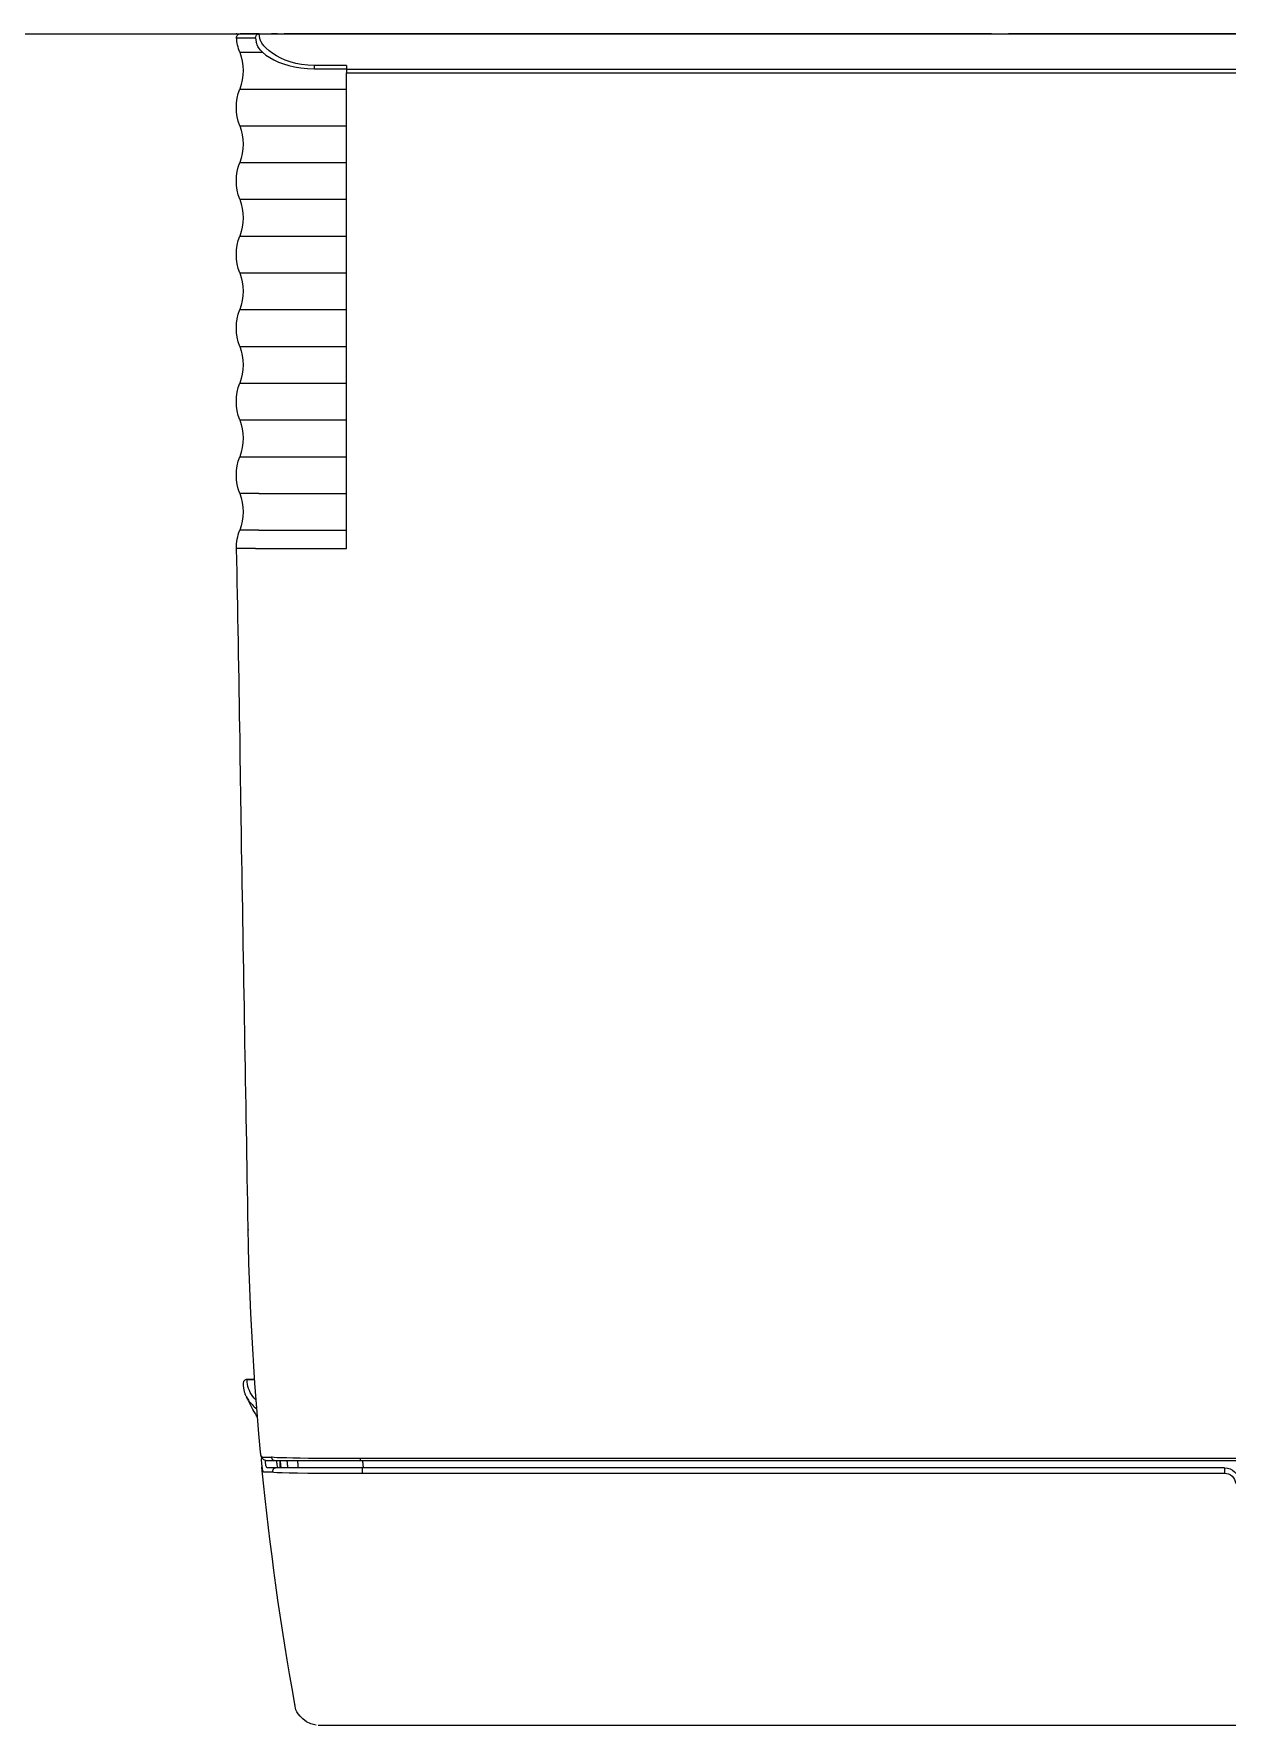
# Model space of a CAD drawing. Header units: millimetres. Extents: x -13830 to 215738, y -24143 to 193994.
# Drawn here: x 53244.8 to 53407.1, y 95268.5 to 95498.5 of the extents above; entities that cross this region are included whole.
import ezdxf

# ---------------------------------------------------------------- set-up
doc = ezdxf.new("R2010")
doc.units = ezdxf.units.MM
doc.header["$LTSCALE"] = 100
for name, color, linetype in [('A-Fin-Stone', 64, 'CONTINUOUS'), ('PRANDCM', 7, 'CONTINUOUS'), ('WALL', 2, 'CONTINUOUS')]:
    doc.layers.add(name, color=color, linetype=linetype)
doc.layers.add('M-2019.7.9', color=6, linetype='CONTINUOUS', lineweight=15)

# ---------------------------------------------------------------- blocks, each defined once
blk = doc.blocks.new('FXAP22-36NVC-F')
at = {"layer": 'PRANDCM', "linetype": 'Continuous'}
for p, q in [((276.91, 540.42), (960.39, 540.42)), ((962.69, 540.42), (960.39, 540.42)), ((962.69, 540.42), (997.09, 540.42)), ((997.09, 540.42), (999.39, 540.42)), ((999.39, 540.42), (1058.87, 540.42)), ((1058.87, 540.42), (1058.89, 540.42)), ((1059.79, 540.42), (1058.89, 540.42)), ((1060.6, 540.41), (1059.8, 540.42)), ((1059.8, 540.42), (1060.6, 540.41)), ((1060.58, 540.42), (1059.8, 540.42)), ((1060.6, 540.41), (1060.6, 540.41)), ((1060.6, 540.4), (1060.6, 540.41)), ((1062.28, 540.42), (1060.61, 540.42)), ((1060.94, 538.13), (1061.4, 538.53)), ((1061.4, 538.53), (1061.53, 538.66)), ((1061.53, 538.66), (1061.64, 538.78)), ((1061.64, 538.78), (1061.74, 538.91)), ((1061.74, 538.91), (1061.83, 539.03)), ((1061.83, 539.03), (1061.91, 539.15)), ((1061.91, 539.15), (1061.98, 539.27)), ((1061.98, 539.27), (1062.04, 539.4)), ((1062.04, 539.4), (1062.1, 539.53)), ((1062.1, 539.53), (1062.14, 539.67)), ((1062.14, 539.67), (1062.19, 539.81)), ((1062.19, 539.81), (1062.3, 540.42)), ((1062.28, 540.42), (1064.87, 540.42)), ((1062.3, 540.42), (1062.28, 540.42)), ((1062.78, 539.88), (1062.68, 539.3)), ((1065.37, 539.88), (1062.78, 539.88)), ((1050.39, 536.11), (1054.78, 536.11)), ((1050.39, 536.11), (1050.39, 535.56)), ((1054.78, 536.11), (1055.68, 536.15)), ((1054.78, 535.66), (1054.78, 536.11)), ((1055.68, 536.15), (1056.53, 536.25)), ((1056.53, 536.25), (1057.32, 536.4)), ((1057.48, 535.93), (1056.63, 535.79)), ((1057.32, 536.4), (1058.05, 536.6)), ((1058.26, 536.11), (1057.48, 535.93)), ((1058.05, 536.6), (1058.73, 536.84)), ((1058.99, 536.33), (1058.26, 536.11)), ((1058.73, 536.84), (1059.35, 537.11)), ((1059.66, 536.59), (1058.99, 536.33)), ((1059.35, 537.11), (1059.92, 537.42)), ((1060.27, 536.87), (1059.66, 536.59)), ((1059.92, 537.42), (1060.45, 537.76)), ((1060.84, 537.19), (1060.27, 536.87)), ((1060.45, 537.76), (1060.94, 538.13)), ((1061.36, 537.54), (1060.84, 537.19)), ((1061.84, 537.92), (1061.36, 537.54)), ((1062.31, 537.92), (1061.84, 537.92)), ((1064.93, 537.92), (1062.31, 537.92)), ((928.89, 535.56), (1050.39, 535.56)), ((1050.39, 535.13), (928.89, 535.13)), ((1054.78, 535.66), (1050.39, 535.66)), ((1050.39, 535.56), (1050.39, 535.13)), ((1050.39, 530.42), (1050.39, 535.13)), ((1055.73, 535.7), (1054.78, 535.66)), ((1056.63, 535.79), (1055.73, 535.7)), ((1054.78, 532.92), (1050.39, 532.92)), ((1062.31, 532.92), (1054.78, 532.92)), ((1064.93, 532.92), (1062.31, 532.92)), ((1050.39, 520.42), (1050.39, 530.42)), ((1054.78, 527.92), (1050.39, 527.92)), ((1062.31, 527.92), (1054.78, 527.92)), ((1064.93, 527.92), (1062.31, 527.92)), ((1054.78, 522.92), (1050.39, 522.92)), ((1062.31, 522.92), (1054.78, 522.92)), ((1064.93, 522.92), (1062.31, 522.92)), ((1050.39, 510.42), (1050.39, 520.42)), ((1054.78, 517.92), (1050.39, 517.92)), ((1062.31, 517.92), (1054.78, 517.92)), ((1064.93, 517.92), (1062.31, 517.92)), ((1054.78, 512.92), (1050.39, 512.92)), ((1062.31, 512.92), (1054.78, 512.92)), ((1064.93, 512.92), (1062.31, 512.92)), ((1050.39, 500.42), (1050.39, 510.42)), ((1054.78, 507.92), (1050.39, 507.92)), ((1062.31, 507.92), (1054.78, 507.92)), ((1064.93, 507.92), (1062.31, 507.92)), ((1054.78, 502.92), (1050.39, 502.92)), ((1062.31, 502.92), (1054.78, 502.92)), ((1064.93, 502.92), (1062.31, 502.92)), ((1050.39, 490.42), (1050.39, 500.42)), ((1054.78, 497.92), (1050.39, 497.92)), ((1062.31, 497.92), (1054.78, 497.92)), ((1064.93, 497.92), (1062.31, 497.92)), ((1054.78, 492.92), (1050.39, 492.92)), ((1062.31, 492.92), (1054.78, 492.92)), ((1064.93, 492.92), (1062.31, 492.92)), ((1050.39, 480.42), (1050.39, 490.42)), ((1054.78, 487.92), (1050.39, 487.92)), ((1062.31, 487.92), (1054.78, 487.92)), ((1064.93, 487.92), (1062.31, 487.92)), ((1054.78, 482.92), (1050.39, 482.92)), ((1062.31, 482.92), (1054.78, 482.92)), ((1064.93, 482.92), (1062.31, 482.92)), ((1050.39, 470.42), (1050.39, 480.42)), ((1054.78, 477.92), (1050.39, 477.92)), ((1062.31, 477.92), (1054.78, 477.92)), ((1062.31, 477.92), (1064.93, 477.92)), ((1054.78, 472.92), (1050.39, 472.92)), ((1062.31, 472.92), (1054.78, 472.92)), ((1062.31, 472.92), (1064.93, 472.92)), ((1054.78, 470.42), (1050.39, 470.42)), ((1062.77, 470.42), (1054.78, 470.42)), ((1062.77, 470.42), (1065.39, 470.42)), ((1065.32, 468.81), (1065.35, 470.42)), ((1065.26, 465.76), (1065.29, 467.27)), ((1065.29, 467.27), (1065.32, 468.81)), ((1065.23, 464.24), (1065.26, 465.76)), ((1065.17, 461.02), (1065.2, 462.66)), ((1065.2, 462.66), (1065.23, 464.24)), ((1065.14, 459.36), (1065.17, 461.02)), ((1065.11, 457.68), (1065.14, 459.36)), ((1065.05, 454.34), (1065.08, 456)), ((1065.08, 456), (1065.11, 457.68)), ((1065.02, 452.68), (1065.05, 454.34)), ((1064.97, 449.37), (1064.99, 451.02)), ((1064.99, 451.02), (1065.02, 452.68)), ((1064.94, 447.74), (1064.97, 449.37)), ((1064.92, 446.14), (1064.94, 447.74)), ((1064.87, 443.07), (1064.89, 444.58)), ((1064.89, 444.58), (1064.92, 446.14)), ((1064.83, 440.19), (1064.85, 441.6)), ((1064.85, 441.6), (1064.87, 443.07)), ((1064.81, 438.81), (1064.83, 440.19)), ((1064.77, 436.09), (1064.79, 437.45)), ((1064.79, 437.45), (1064.81, 438.81)), ((1064.73, 433.4), (1064.75, 434.74)), ((1064.75, 434.74), (1064.77, 436.09)), ((1064.71, 432.07), (1064.73, 433.4)), ((1064.67, 429.53), (1064.69, 430.76)), ((1064.69, 430.76), (1064.71, 432.07)), ((1064.62, 426.48), (1064.65, 428.12)), ((1064.65, 428.12), (1064.67, 429.53)), ((1064.59, 424.83), (1064.62, 426.48)), ((1064.56, 423.16), (1064.59, 424.83)), ((1064.51, 419.83), (1064.53, 421.49)), ((1064.53, 421.49), (1064.56, 423.16)), ((1064.48, 418.16), (1064.51, 419.83)), ((1064.42, 414.82), (1064.45, 416.5)), ((1064.45, 416.5), (1064.48, 418.16)), ((1064.39, 413.14), (1064.42, 414.82)), ((1064.36, 411.46), (1064.39, 413.14)), ((1064.3, 408.11), (1064.33, 409.78)), ((1064.33, 409.78), (1064.36, 411.46)), ((1064.27, 406.45), (1064.3, 408.11)), ((1064.25, 404.8), (1064.27, 406.45)), ((1064.19, 401.48), (1064.22, 403.14)), ((1064.22, 403.14), (1064.25, 404.8)), ((1064.16, 399.81), (1064.19, 401.48)), ((1064.1, 396.41), (1064.13, 398.12)), ((1064.13, 398.12), (1064.16, 399.81)), ((1064.07, 394.71), (1064.1, 396.41)), ((1064.04, 393.02), (1064.07, 394.71)), ((1063.98, 389.68), (1064.01, 391.33)), ((1064.01, 391.33), (1064.04, 393.02)), ((1063.95, 388.05), (1063.98, 389.68)), ((1063.9, 384.83), (1063.93, 386.44)), ((1063.93, 386.44), (1063.95, 388.05)), ((1063.87, 383.2), (1063.9, 384.83)), ((1063.84, 381.54), (1063.87, 383.2)), ((1063.78, 378.02), (1063.81, 379.81)), ((1063.81, 379.81), (1063.84, 381.54)), ((1063.73, 375.56), (1063.78, 378.01)), ((1063.75, 377.74), (1063.78, 378.02)), ((1063.78, 378.02), (1063.78, 378.02)), ((1063.78, 378.02), (1063.78, 378.02)), ((1063.78, 378.02), (1063.78, 378.02)), ((1063.78, 378.02), (1063.78, 378.02)), ((1063.78, 378.02), (1063.78, 378.02)), ((1063.78, 378.02), (1063.78, 378.02)), ((1063.78, 378.02), (1063.78, 378.02)), ((1063.67, 373.26), (1063.73, 375.56)), ((1063.6, 371.01), (1063.67, 373.26)), ((1063.51, 368.73), (1063.6, 371.01)), ((1063.41, 366.39), (1063.51, 368.73)), ((1063.29, 364.01), (1063.41, 366.39)), ((1063.16, 361.62), (1063.29, 364.01)), ((1063.02, 359.26), (1063.16, 361.62)), ((1062.87, 356.94), (1063.02, 359.26)), ((1062.71, 354.68), (1062.87, 356.94)), ((1063.89, 357.47), (1062.9, 357.47)), ((1063.92, 357.41), (1062.9, 357.41)), ((1063.81, 356.48), (1063.87, 356.78)), ((1063.87, 356.78), (1063.9, 357.09)), ((1063.89, 357.47), (1063.89, 357.47)), ((1063.89, 357.47), (1063.89, 357.47)), ((1063.89, 357.47), (1063.89, 357.47)), ((1063.89, 357.47), (1063.89, 357.47)), ((1063.89, 357.47), (1063.89, 357.47)), ((1063.89, 357.47), (1063.89, 357.47)), ((1063.89, 357.47), (1063.89, 357.47)), ((1063.99, 357.46), (1063.89, 357.47)), ((1063.9, 357.47), (1063.89, 357.47)), ((1063.9, 357.46), (1063.9, 357.47)), ((1063.91, 357.46), (1063.9, 357.46)), ((1063.9, 357.09), (1063.92, 357.41)), ((1063.91, 357.45), (1063.91, 357.46)), ((1063.92, 357.44), (1063.91, 357.45)), ((1063.92, 357.42), (1063.92, 357.44)), ((1063.92, 357.41), (1063.92, 357.42)), ((1064.08, 357.43), (1063.99, 357.46)), ((1064.17, 357.38), (1064.08, 357.43)), ((1064.24, 357.33), (1064.17, 357.38)), ((1064.31, 357.26), (1064.24, 357.33)), ((1064.35, 357.19), (1064.31, 357.26)), ((1064.38, 357.12), (1064.35, 357.19)), ((1064.41, 357.04), (1064.38, 357.12)), ((1064.4, 356.48), (1064.41, 356.59)), ((1064.42, 356.98), (1064.41, 357.04)), ((1064.41, 356.59), (1064.42, 356.69)), ((1064.42, 356.91), (1064.42, 356.98)), ((1064.42, 356.8), (1064.42, 356.92)), ((1064.42, 356.69), (1064.42, 356.8)), ((1062.53, 352.41), (1062.71, 354.68)), ((1062.71, 354.63), (1062.95, 354.88)), ((1062.95, 354.88), (1063.16, 355.13)), ((1063.16, 355.13), (1063.34, 355.39)), ((1063.34, 355.39), (1063.49, 355.65)), ((1063.52, 354.31), (1063.39, 354.16)), ((1063.49, 355.65), (1063.62, 355.92)), ((1063.63, 354.46), (1063.52, 354.31)), ((1063.56, 354.17), (1063.71, 354.44)), ((1063.62, 355.92), (1063.73, 356.2)), ((1063.74, 354.61), (1063.63, 354.46)), ((1063.71, 354.44), (1063.85, 354.73)), ((1063.73, 356.2), (1063.81, 356.48)), ((1063.83, 354.76), (1063.74, 354.61)), ((1063.92, 354.91), (1063.83, 354.76)), ((1063.85, 354.73), (1064, 355.03)), ((1063.94, 354.95), (1063.92, 354.91)), ((1063.96, 354.99), (1063.94, 354.95)), ((1063.98, 355.03), (1063.96, 354.99)), ((1064, 355.06), (1063.98, 355.03)), ((1064.02, 355.1), (1064, 355.06)), ((1064.04, 355.14), (1064.02, 355.1)), ((1064.05, 355.18), (1064.04, 355.14)), ((1064.08, 355.19), (1064.12, 355.3)), ((1064.12, 355.3), (1064.17, 355.41)), ((1064.17, 355.41), (1064.2, 355.51)), ((1064.2, 355.51), (1064.24, 355.62)), ((1064.24, 355.62), (1064.27, 355.72)), ((1064.27, 355.72), (1064.3, 355.83)), ((1064.3, 355.83), (1064.32, 355.94)), ((1064.32, 355.94), (1064.34, 356.05)), ((1064.34, 356.05), (1064.36, 356.16)), ((1064.36, 356.16), (1064.38, 356.27)), ((1064.38, 356.27), (1064.39, 356.38)), ((1064.39, 356.38), (1064.4, 356.48)), ((1062.33, 350.06), (1062.53, 352.41)), ((1062.52, 352.29), (1062.68, 352.57)), ((1062.79, 353.57), (1062.61, 353.43)), ((1062.68, 352.57), (1062.83, 352.84)), ((1062.96, 353.72), (1062.79, 353.57)), ((1062.83, 352.84), (1062.99, 353.11)), ((1063.11, 353.87), (1062.96, 353.72)), ((1062.99, 353.11), (1063.13, 353.37)), ((1063.26, 354.01), (1063.11, 353.87)), ((1063.13, 353.37), (1063.28, 353.63)), ((1063.39, 354.16), (1063.26, 354.01)), ((1063.28, 353.63), (1063.42, 353.9)), ((1063.42, 353.9), (1063.56, 354.17)), ((1062.11, 347.57), (1062.33, 350.06)), ((1062.06, 347.24), (1062.08, 347.34)), ((1062.08, 347.34), (1062.09, 347.45)), ((1062.09, 347.47), (1062.1, 347.48)), ((1062.09, 347.45), (1062.09, 347.47)), ((1062.1, 347.55), (1062.1, 347.56)), ((1062.1, 347.53), (1062.1, 347.55)), ((1062.1, 347.51), (1062.1, 347.53)), ((1062.1, 347.5), (1062.1, 347.51)), ((1062.1, 347.48), (1062.1, 347.5)), ((928.89, 346.69), (1048.57, 346.69)), ((944.39, 346.42), (929.09, 346.42)), ((1048.57, 346.42), (930.68, 346.42)), ((931.02, 345.42), (1048.26, 345.42)), ((931.02, 345.42), (931.02, 344.69)), ((1048.09, 345.42), (1048.11, 345.56)), ((1048.11, 345.56), (1048.13, 345.7)), ((1048.13, 345.7), (1048.15, 345.84)), ((1048.15, 345.84), (1048.16, 345.99)), ((1048.16, 345.99), (1048.18, 346.13)), ((1048.18, 346.13), (1048.2, 346.27)), ((1048.2, 346.27), (1048.21, 346.42)), ((1048.26, 345.42), (1048.26, 344.69)), ((1048.26, 345.42), (1059.97, 345.42)), ((1048.57, 346.69), (1048.57, 346.42)), ((1048.57, 346.69), (1050.17, 346.69)), ((1060.12, 346.42), (1048.57, 346.42)), ((1050.17, 346.69), (1051.65, 346.69)), ((1051.65, 346.69), (1053.04, 346.69)), ((1053.04, 346.69), (1054.35, 346.7)), ((1054.35, 346.7), (1055.58, 346.71)), ((1055.58, 346.71), (1056.71, 346.72)), ((1056.71, 346.72), (1057.72, 346.74)), ((1057.02, 345.56), (1057.01, 345.41)), ((1057.03, 345.7), (1057.02, 345.56)), ((1057.04, 345.84), (1057.03, 345.7)), ((1057.05, 345.99), (1057.04, 345.84)), ((1057.06, 346.13), (1057.05, 345.99)), ((1057.07, 346.28), (1057.06, 346.13)), ((1057.09, 346.42), (1057.07, 346.28)), ((1057.72, 346.74), (1058.59, 346.76)), ((1058.38, 345.42), (1058.4, 345.56)), ((1058.4, 345.56), (1058.41, 345.7)), ((1058.41, 345.7), (1058.42, 345.84)), ((1058.42, 345.84), (1058.44, 345.99)), ((1058.44, 345.99), (1058.45, 346.13)), ((1058.45, 346.13), (1058.47, 346.27)), ((1058.47, 346.27), (1058.48, 346.42)), ((1058.59, 346.76), (1059.31, 346.78)), ((1059.31, 346.78), (1059.86, 346.8)), ((1059.35, 345.56), (1059.34, 345.42)), ((1059.37, 345.7), (1059.35, 345.56)), ((1059.35, 345.42), (1059.36, 345.55)), ((1059.36, 345.55), (1059.37, 345.69)), ((1059.38, 345.85), (1059.37, 345.7)), ((1059.37, 345.69), (1059.39, 345.82)), ((1059.4, 345.99), (1059.38, 345.85)), ((1059.38, 345.42), (1059.39, 345.44)), ((1059.39, 345.82), (1059.4, 345.96)), ((1059.39, 345.5), (1059.4, 345.52)), ((1059.39, 345.47), (1059.39, 345.5)), ((1059.39, 345.44), (1059.39, 345.47)), ((1059.41, 346.14), (1059.4, 345.99)), ((1059.4, 345.96), (1059.41, 346.1)), ((1059.4, 345.58), (1059.41, 345.61)), ((1059.4, 345.55), (1059.4, 345.58)), ((1059.4, 345.52), (1059.4, 345.55)), ((1059.43, 346.28), (1059.41, 346.14)), ((1059.41, 346.1), (1059.43, 346.23)), ((1059.41, 345.67), (1059.42, 345.71)), ((1059.41, 345.64), (1059.41, 345.67)), ((1059.41, 345.61), (1059.41, 345.64)), ((1059.42, 345.79), (1059.43, 345.87)), ((1059.42, 345.71), (1059.42, 345.79)), ((1059.44, 346.43), (1059.43, 346.28)), ((1059.43, 346.23), (1059.44, 346.37)), ((1059.43, 346.05), (1059.44, 346.15)), ((1059.43, 345.96), (1059.43, 346.05)), ((1059.43, 345.87), (1059.43, 345.96)), ((1059.44, 346.37), (1059.44, 346.43)), ((1059.44, 346.26), (1059.44, 346.37)), ((1059.44, 346.15), (1059.44, 346.26)), ((1059.68, 345.43), (1059.65, 345.42)), ((1059.72, 345.45), (1059.68, 345.43)), ((1059.75, 345.48), (1059.72, 345.45)), ((1059.78, 345.52), (1059.75, 345.48)), ((1059.8, 345.57), (1059.78, 345.52)), ((1059.83, 345.63), (1059.8, 345.57)), ((1059.85, 345.71), (1059.83, 345.63)), ((1059.87, 345.8), (1059.85, 345.71)), ((1059.86, 346.8), (1060.26, 346.82)), ((1059.89, 345.91), (1059.87, 345.8)), ((1059.9, 346.02), (1059.89, 345.91)), ((1059.91, 346.14), (1059.9, 346.02)), ((1059.92, 346.28), (1059.91, 346.14)), ((1059.93, 346.42), (1059.92, 346.28)), ((1059.97, 345.42), (1061.15, 345.42)), ((1059.97, 345.42), (1060.03, 345.42)), ((1060.03, 345.42), (1060.08, 345.41)), ((1060.08, 345.41), (1060.13, 345.39)), ((1060.2, 346.43), (1060.12, 346.42)), ((1061.35, 346.42), (1060.12, 346.42)), ((1060.13, 345.39), (1060.18, 345.38)), ((1060.18, 345.38), (1060.22, 345.35)), ((1060.27, 346.45), (1060.2, 346.43)), ((1060.22, 345.35), (1060.27, 345.33)), ((1060.26, 346.82), (1060.51, 346.85)), ((1060.34, 346.47), (1060.27, 346.45)), ((1060.27, 345.33), (1060.31, 345.29)), ((1060.31, 345.29), (1060.34, 345.26)), ((1060.41, 346.51), (1060.34, 346.47)), ((1060.34, 345.26), (1060.38, 345.21)), ((1060.38, 345.21), (1060.41, 345.17)), ((1060.46, 346.55), (1060.41, 346.51)), ((1060.41, 345.17), (1060.43, 345.12)), ((1060.43, 345.12), (1060.45, 345.08)), ((1060.45, 345.08), (1060.46, 345.03)), ((1060.51, 346.6), (1060.46, 346.55)), ((1060.46, 345.03), (1060.47, 344.98)), ((1060.51, 346.85), (1060.62, 346.87)), ((1060.55, 346.66), (1060.51, 346.6)), ((1060.58, 346.73), (1060.55, 346.66)), ((1060.61, 346.8), (1060.58, 346.73)), ((1060.62, 346.87), (1060.61, 346.8)), ((1061.15, 345.42), (1061.15, 345.42)), ((1061.15, 345.42), (1061.15, 345.42)), ((1061.15, 345.42), (1061.15, 345.42)), ((1061.15, 345.42), (1061.19, 345.43)), ((1061.15, 345.42), (1061.15, 345.42)), ((1061.15, 345.42), (1061.15, 345.42)), ((1061.15, 345.42), (1061.15, 345.42)), ((1061.15, 345.42), (1061.15, 345.42)), ((1061.19, 345.43), (1061.23, 345.45)), ((1061.23, 345.45), (1061.26, 345.48)), ((1061.26, 345.48), (1061.28, 345.52)), ((1061.28, 345.52), (1061.31, 345.57)), ((1061.31, 345.57), (1061.33, 345.63)), ((1061.33, 345.63), (1061.36, 345.71)), ((1061.36, 346.42), (1061.52, 346.45)), ((1061.36, 345.71), (1061.38, 345.81)), ((1061.38, 345.81), (1061.39, 345.91)), ((1061.39, 345.91), (1061.41, 346.02)), ((1061.41, 346.02), (1061.42, 346.15)), ((1061.42, 346.15), (1061.43, 346.28)), ((1061.43, 346.28), (1061.44, 346.43)), ((1061.52, 346.45), (1061.66, 346.51)), ((1061.66, 346.51), (1061.76, 346.6)), ((1061.69, 343.32), (1061.91, 345.48)), ((1061.76, 346.6), (1061.84, 346.69)), ((1061.8, 345.01), (1061.78, 344.96)), ((1061.83, 345.07), (1061.8, 345.01)), ((1061.85, 345.14), (1061.83, 345.07)), ((1061.84, 346.87), (1061.88, 346.88)), ((1061.84, 346.69), (1061.91, 346.78)), ((1061.87, 345.22), (1061.85, 345.14)), ((1061.88, 345.32), (1061.87, 345.22)), ((1061.88, 346.88), (1061.91, 346.9)), ((1061.9, 345.43), (1061.88, 345.32)), ((1061.91, 345.5), (1061.9, 345.46)), ((1061.9, 345.46), (1061.9, 345.43)), ((1061.91, 346.9), (1061.94, 346.93)), ((1061.91, 346.78), (1061.96, 346.86)), ((1061.92, 345.6), (1061.91, 345.57)), ((1061.91, 345.57), (1061.91, 345.53)), ((1061.91, 345.55), (1061.91, 345.55)), ((1061.91, 345.54), (1061.91, 345.55)), ((1061.91, 345.54), (1061.91, 345.54)), ((1061.91, 345.53), (1061.91, 345.54)), ((1061.91, 345.53), (1061.91, 345.5)), ((1061.91, 345.53), (1061.91, 345.53)), ((1061.91, 345.52), (1061.91, 345.53)), ((1061.91, 345.52), (1061.91, 345.52)), ((1061.93, 345.72), (1061.92, 345.68)), ((1061.92, 345.68), (1061.92, 345.64)), ((1061.92, 345.64), (1061.92, 345.6)), ((1061.93, 345.82), (1061.94, 345.87)), ((1061.93, 345.8), (1061.93, 345.76)), ((1061.93, 345.76), (1061.93, 345.72)), ((1061.94, 346.93), (1061.97, 346.97)), ((1061.94, 346.77), (1061.94, 346.85)), ((1061.94, 346.69), (1061.94, 346.77)), ((1061.95, 346.62), (1061.94, 346.69)), ((1061.94, 346.21), (1061.95, 346.26)), ((1061.94, 346.15), (1061.94, 346.21)), ((1061.94, 346.11), (1061.94, 346.15)), ((1061.94, 346.06), (1061.94, 346.11)), ((1061.94, 346.01), (1061.94, 346.06)), ((1061.94, 345.97), (1061.94, 346.01)), ((1061.94, 345.92), (1061.94, 345.97)), ((1061.94, 345.87), (1061.94, 345.92)), ((1061.95, 346.54), (1061.95, 346.62)), ((1061.95, 346.47), (1061.95, 346.54)), ((1061.95, 346.39), (1061.95, 346.47)), ((1061.95, 346.32), (1061.95, 346.39)), ((1061.95, 346.26), (1061.95, 346.32)), ((1061.96, 346.86), (1062, 346.94)), ((1061.97, 346.97), (1062, 347.01)), ((1062, 347.01), (1062.02, 347.08)), ((1062, 346.94), (1062.02, 347.03)), ((1062.02, 347.08), (1062.04, 347.15)), ((1062.02, 347.03), (1062.04, 347.11)), ((1062.04, 347.15), (1062.06, 347.24)), ((1062.04, 347.11), (1062.06, 347.2)), ((1048.26, 344.69), (931.02, 344.69)), ((1050.36, 344.68), (1048.26, 344.69)), ((1052.31, 344.68), (1050.36, 344.68)), ((1054.09, 344.69), (1052.31, 344.68)), ((1055.68, 344.71), (1054.09, 344.69)), ((1057.06, 344.72), (1055.68, 344.71)), ((1058.22, 344.75), (1057.06, 344.72)), ((1059.15, 344.77), (1058.22, 344.75)), ((1059.83, 344.8), (1059.15, 344.77)), ((1060.28, 344.83), (1059.83, 344.8)), ((1060.47, 344.87), (1060.28, 344.83)), ((1060.47, 344.98), (1060.47, 344.93)), ((1060.47, 344.93), (1060.47, 344.87)), ((1061.65, 344.87), (1060.47, 344.87)), ((1061.47, 341.25), (1061.69, 343.32)), ((1061.69, 344.88), (1061.65, 344.87)), ((1061.72, 344.9), (1061.69, 344.88)), ((1061.75, 344.93), (1061.72, 344.9)), ((1061.78, 344.96), (1061.75, 344.93)), ((1061.25, 339.24), (1061.47, 341.25)), ((1061.02, 337.28), (1061.25, 339.24)), ((1060.78, 335.34), (1061.02, 337.28)), ((1060.54, 333.41), (1060.78, 335.34)), ((1060.01, 329.47), (1060.28, 331.46)), ((1060.28, 331.46), (1060.54, 333.41)), ((1059.73, 327.44), (1060.01, 329.47)), ((1059.43, 325.38), (1059.73, 327.44)), ((1059.12, 323.33), (1059.43, 325.38)), ((1058.8, 321.3), (1059.12, 323.33)), ((1058.48, 319.33), (1058.8, 321.3)), ((1058.15, 317.39), (1058.48, 319.33)), ((1057.44, 313.29), (1057.81, 315.41)), ((1057.81, 315.41), (1058.15, 317.39)), ((1057.35, 312.75), (1057.39, 312.99)), ((1057.39, 312.99), (1057.43, 313.22)), ((1057.4, 313.13), (1057.42, 313.2)), ((1057.42, 313.2), (1057.44, 313.27)), ((1057.43, 313.27), (1057.44, 313.27)), ((1057.43, 313.26), (1057.43, 313.27)), ((1057.43, 313.25), (1057.43, 313.26)), ((1057.43, 313.26), (1057.43, 313.26)), ((1057.43, 313.24), (1057.43, 313.25)), ((1057.43, 313.24), (1057.43, 313.24)), ((1057.44, 313.28), (1057.44, 313.29)), ((1057.44, 313.27), (1057.44, 313.28)), ((1057.44, 313.28), (1057.44, 313.28)), ((1057.44, 313.28), (1057.44, 313.28)), ((1057.44, 313.28), (1057.44, 313.28)), ((1057.44, 313.28), (1057.44, 313.28)), ((1057.44, 313.27), (1057.44, 313.28)), ((1057.44, 313.28), (1057.44, 313.28)), ((1054.53, 310.43), (1055.26, 310.59)), ((1055.26, 310.59), (1055.86, 310.9)), ((1055.86, 310.9), (1056.35, 311.27)), ((1056.35, 311.27), (1056.72, 311.64)), ((1056.72, 311.64), (1056.98, 311.96)), ((1056.98, 311.96), (1057.16, 312.25)), ((1057.16, 312.25), (1057.28, 312.51)), ((1057.28, 312.51), (1057.35, 312.75)), ((1042.62, 310.42), (293.16, 310.42)), ((1053.67, 310.42), (1042.62, 310.42)), ((1053.94, 310.44), (1053.67, 310.42)), ((1054.26, 310.42), (1053.67, 310.42))]:
    blk.add_line(p, q, dxfattribs=at)
for centre, radius, start, end in [((1060.03, 539.96), 2.73, 311.5799, 345.9463), ((1062.28, 539.91), 0.506, 356.2938, 88.191), ((1064.87, 539.92), 0.5, 355.5883, 90), ((1058.39, 540.42), 7, 339.0752, 355.5883), ((1071.47, 535.42), 7, 159.0752, 200.9248), ((1058.39, 530.42), 7, 339.0752, 20.9248), ((1071.47, 525.42), 7, 159.0752, 200.9248), ((1058.39, 520.42), 7, 339.0752, 20.9248), ((1071.47, 515.42), 7, 159.0752, 200.9248), ((1058.39, 510.42), 7, 339.0752, 20.9248), ((1071.47, 505.42), 7, 159.0752, 200.9248), ((1058.39, 500.42), 7, 339.0752, 20.9248), ((1071.47, 495.42), 7, 159.0752, 200.9248), ((1058.39, 490.42), 7, 339.0752, 20.9248), ((1071.47, 485.42), 7, 159.0752, 200.9248), ((1058.39, 480.42), 7, 339.0752, 20.9248), ((1071.47, 475.42), 7, 159.0752, 200.9248), ((1058.39, 470.42), 7, 0, 20.9248), ((931.02, 343.42), 2, 90, 176.6377), ((1061.3, -593.35), 940.22, 89.96677, 90.04115), ((931.03, 343.19), 1.5, 90.0647, 176.6874)]:
    blk.add_arc(centre, radius, start, end, dxfattribs=at)
at = {"layer": 'PRANDCM'}
blk.add_point((1065.39, 540.42), dxfattribs=at)
blk = doc.blocks.new('A$C42397DEC')
at = {"layer": 'M-2019.7.9', "xscale": -1, "rotation": 359.9999999999976}
blk.add_blockref('FXAP22-36NVC-F', (12494.13, -9840.42), dxfattribs=at)

msp = doc.modelspace()

# ---------------------------------------------------------------- linework, layer by layer
at = {"layer": 'WALL'}
msp.add_line((50993.59, 95498.53), (56643.59, 95498.53), dxfattribs=at)

# ---------------------------------------------------------------- block references
at = {"layer": 'A-Fin-Stone'}
msp.add_blockref('A$C42397DEC', (41843.59, 104798.53), dxfattribs=at)

doc.saveas('drawing.dxf')
